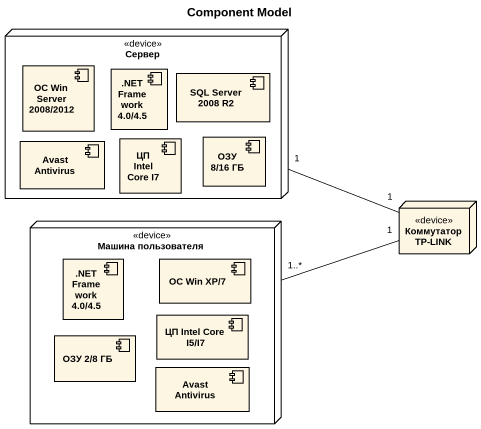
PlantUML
@startuml
title Component Model
node Сервер <<device>> {
  component "ОС Win Server 2008/2012" as ОС_Win_Server_2008_2012
  component ".NET Framework 4.0/4.5" as NET_Framework_4_0_4_5
  component "SQL Server 2008 R2" as SQL_Server_2008_R2
  component "Avast Antivirus" as Avast_Antivirus
  component "ЦП Intel Core I7" as ЦП_Intel_Core_I7
  component "ОЗУ 8/16 ГБ" as ОЗУ_8_16_ГБ
}
node "Коммутатор TP-LINK" as Коммутатор_TP_LINK <<device>>
node "Машина пользователя" as Машина_пользователя <<device>> {
  component ".NET Framework 4.0/4.5" as NET_Framework_4_0_4_5_2
  component "ОС Win XP/7" as ОС_Win_XP_7
  component "ЦП Intel Core I5/I7" as ЦП_Intel_Core_I5_I7
  component "ОЗУ 2/8 ГБ" as ОЗУ_2_8_ГБ
  component "Avast Antivirus" as Avast_Antivirus_2
}
Коммутатор_TP_LINK "1" -left- "1" Сервер
Машина_пользователя "1..*" -right- "1" Коммутатор_TP_LINK
@enduml
